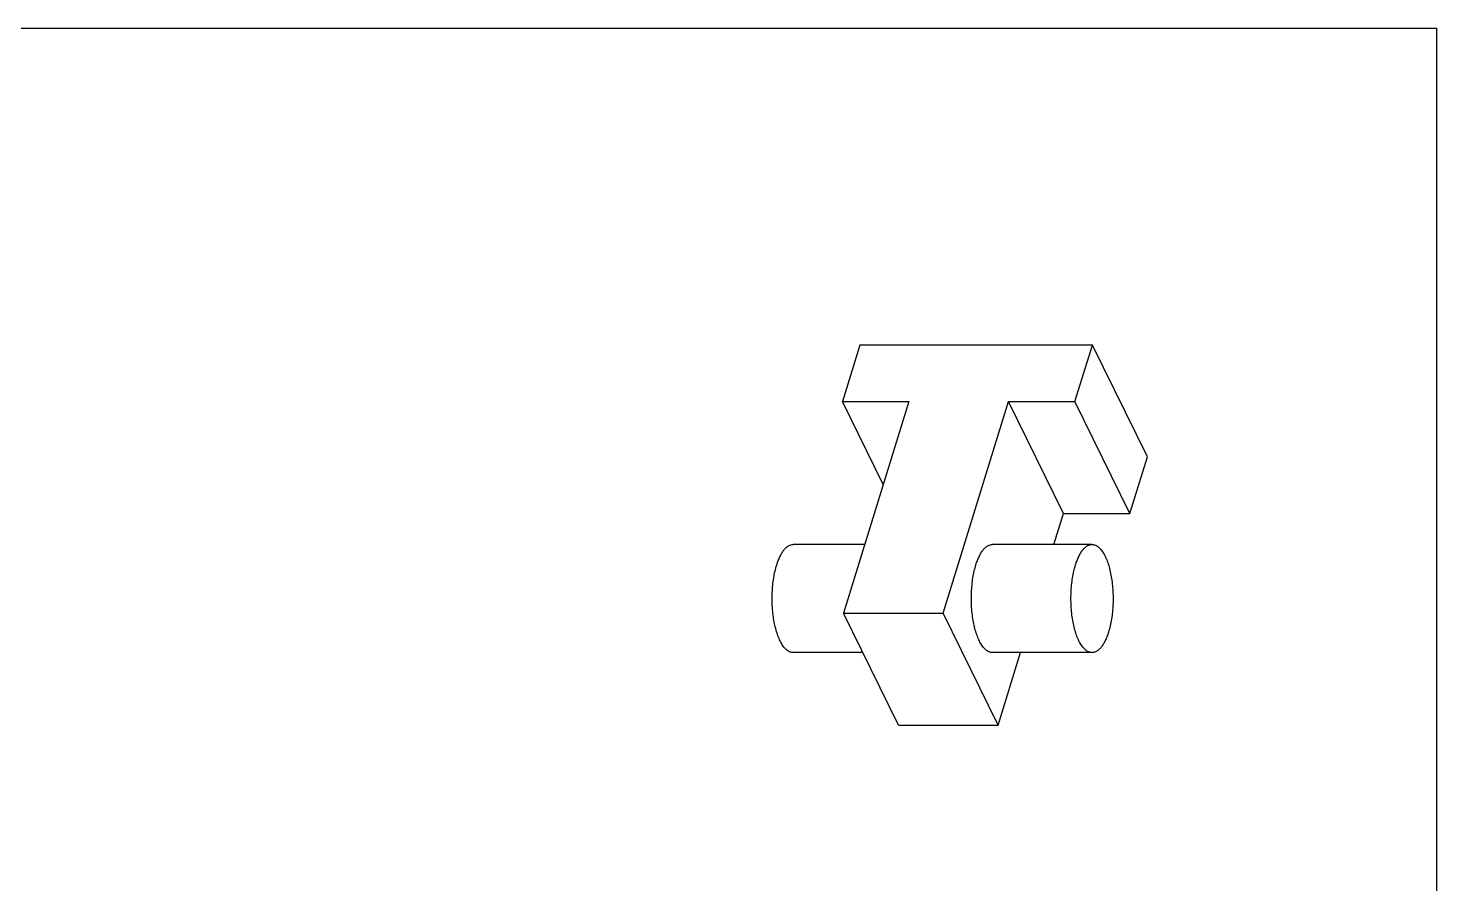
# Model space of a CAD drawing. Header units: millimetres. Extents: x 0 to 297, y 0 to 210.
# Drawn here: x 140.7 to 297, y 115 to 210 of the extents above; entities that cross this region are included whole.
import ezdxf

# ---------------------------------------------------------------- set-up
doc = ezdxf.new("R2010")
doc.units = ezdxf.units.MM
doc.header["$LTSCALE"] = 0.64311
doc.header["$MEASUREMENT"] = 0
doc.layers.get('0').update_dxf_attribs({"linetype": 'CONTINUOUS'})

msp = doc.modelspace()

# ---------------------------------------------------------------- linework, layer by layer
at = {"color": 7, "linetype": 'Continuous'}
for p, q in [((0, 210), (297, 210)), ((297, 0), (297, 210)), ((232.994, 174.817), (231.058, 168.551)), ((258.784, 174.817), (232.994, 174.817)), ((256.847, 168.551), (258.784, 174.817)), ((264.885, 162.385), (258.784, 174.817)), ((235.579, 159.337), (231.058, 168.551)), ((231.058, 168.551), (238.426, 168.551)), ((238.426, 168.551), (231.164, 145.051)), ((242.217, 145.051), (249.479, 168.551)), ((255.58, 156.118), (249.479, 168.551)), ((249.479, 168.551), (256.847, 168.551)), ((262.948, 156.118), (256.847, 168.551)), ((262.948, 156.118), (264.885, 162.385)), ((254.513, 152.668), (255.58, 156.118)), ((255.58, 156.118), (262.948, 156.118)), ((233.518, 152.668), (225.582, 152.668)), ((258.741, 152.668), (247.688, 152.668)), ((237.265, 132.619), (231.164, 145.051)), ((231.164, 145.051), (242.217, 145.051)), ((248.318, 132.619), (242.217, 145.051)), ((233.315, 140.668), (225.582, 140.668)), ((258.741, 140.668), (247.688, 140.668)), ((248.318, 132.619), (250.805, 140.668)), ((237.265, 132.619), (248.318, 132.619))]:
    msp.add_line(p, q, dxfattribs=at)
at = {"color": 7, "linetype": 'Continuous', "extrusion": (0, 0, 25.4)}
for points, knots in [([(223.752, 150.398), (223.805, 150.567), (223.916, 150.891), (224.109, 151.342), (224.322, 151.734), (224.55, 152.064), (224.792, 152.328), (225.046, 152.521), (225.271, 152.622), (225.45, 152.661), (225.538, 152.668), (225.582, 152.668)], [0, 0, 0, 0, 0.1726983, 0.3318263, 0.4762598, 0.6057142, 0.7206171, 0.8223988, 0.9139516, 0.9573476, 1, 1, 1, 1]), ([(245.858, 150.398), (245.91, 150.567), (246.021, 150.891), (246.215, 151.342), (246.427, 151.734), (246.655, 152.064), (246.898, 152.328), (247.152, 152.521), (247.376, 152.622), (247.556, 152.662), (247.644, 152.668), (247.688, 152.668)], [0, 0, 0, 0, 0.1727207, 0.33184, 0.4762725, 0.6057305, 0.7206255, 0.8224028, 0.9139501, 0.9573466, 1, 1, 1, 1]), ([(256.91, 150.398), (256.963, 150.567), (257.074, 150.891), (257.268, 151.342), (257.48, 151.734), (257.708, 152.064), (257.95, 152.328), (258.204, 152.521), (258.429, 152.622), (258.608, 152.661), (258.697, 152.668), (258.74, 152.668)], [0, 0, 0, 0, 0.1726983, 0.3318263, 0.4762598, 0.6057142, 0.7206171, 0.8223988, 0.9139516, 0.9573476, 1, 1, 1, 1]), ([(258.74, 152.668), (258.795, 152.668), (258.906, 152.658), (259.071, 152.613), (259.233, 152.538), (259.393, 152.435), (259.549, 152.303), (259.7, 152.144), (259.847, 151.958), (260.042, 151.667), (260.266, 151.239), (260.497, 150.654), (260.695, 149.992), (260.855, 149.266), (260.975, 148.489), (261.052, 147.677), (261.084, 146.845), (261.071, 146.01), (261.013, 145.188), (260.911, 144.395), (260.768, 143.645), (260.641, 143.167), (260.571, 142.938)], [0, 0, 0, 0, 0.0154295, 0.0312722, 0.0479022, 0.0656325, 0.084699, 0.1052709, 0.127457, 0.1513122, 0.204047, 0.2632775, 0.3284057, 0.3985783, 0.4727564, 0.5497698, 0.6283629, 0.7072352, 0.7850775, 0.8606007, 0.9326235, 1, 1, 1, 1]), ([(225.583, 140.668), (225.528, 140.668), (225.417, 140.678), (225.252, 140.723), (225.09, 140.798), (224.93, 140.901), (224.774, 141.033), (224.623, 141.192), (224.476, 141.378), (224.281, 141.669), (224.057, 142.097), (223.826, 142.682), (223.628, 143.344), (223.468, 144.07), (223.348, 144.847), (223.272, 145.659), (223.239, 146.491), (223.252, 147.326), (223.31, 148.148), (223.412, 148.941), (223.555, 149.691), (223.682, 150.169), (223.752, 150.398)], [0, 0, 0, 0, 0.0154295, 0.0312722, 0.0479022, 0.0656325, 0.084699, 0.1052709, 0.127457, 0.1513122, 0.204047, 0.2632775, 0.3284057, 0.3985783, 0.4727564, 0.5497698, 0.6283629, 0.7072352, 0.7850775, 0.8606007, 0.9326235, 1, 1, 1, 1]), ([(247.688, 140.668), (247.633, 140.668), (247.522, 140.678), (247.357, 140.723), (247.195, 140.798), (246.974, 140.941), (246.709, 141.199), (246.423, 141.6), (246.162, 142.098), (245.931, 142.683), (245.733, 143.345), (245.573, 144.071), (245.454, 144.847), (245.377, 145.659), (245.345, 146.491), (245.358, 147.326), (245.416, 148.148), (245.517, 148.941), (245.661, 149.691), (245.787, 150.169), (245.858, 150.398)], [0, 0, 0, 0, 0.015431, 0.0312755, 0.0479095, 0.0656427, 0.105232, 0.1512451, 0.2039875, 0.2632262, 0.3283631, 0.3985428, 0.4727265, 0.5497453, 0.6283438, 0.70722, 0.7850662, 0.8605949, 0.9326169, 1, 1, 1, 1]), ([(258.741, 140.668), (258.686, 140.668), (258.575, 140.678), (258.41, 140.723), (258.248, 140.798), (258.088, 140.901), (257.933, 141.033), (257.781, 141.192), (257.634, 141.378), (257.44, 141.669), (257.215, 142.097), (256.984, 142.682), (256.786, 143.344), (256.626, 144.07), (256.506, 144.847), (256.43, 145.659), (256.398, 146.491), (256.411, 147.326), (256.469, 148.148), (256.57, 148.941), (256.714, 149.691), (256.84, 150.169), (256.91, 150.398)], [0, 0, 0, 0, 0.0154295, 0.0312722, 0.0479022, 0.0656325, 0.084699, 0.1052709, 0.127457, 0.1513122, 0.204047, 0.2632775, 0.3284057, 0.3985783, 0.4727564, 0.5497698, 0.6283629, 0.7072352, 0.7850775, 0.8606007, 0.9326235, 1, 1, 1, 1]), ([(260.571, 142.938), (260.518, 142.768), (260.407, 142.445), (260.214, 141.994), (260.002, 141.602), (259.773, 141.272), (259.531, 141.008), (259.277, 140.815), (259.053, 140.714), (258.873, 140.674), (258.785, 140.668), (258.741, 140.668)], [0, 0, 0, 0, 0.1726983, 0.3318263, 0.4762598, 0.6057142, 0.7206171, 0.8223988, 0.9139516, 0.9573476, 1, 1, 1, 1])]:
    msp.add_open_spline(points, degree=3, knots=knots, dxfattribs=at)

doc.saveas('drawing.dxf')
